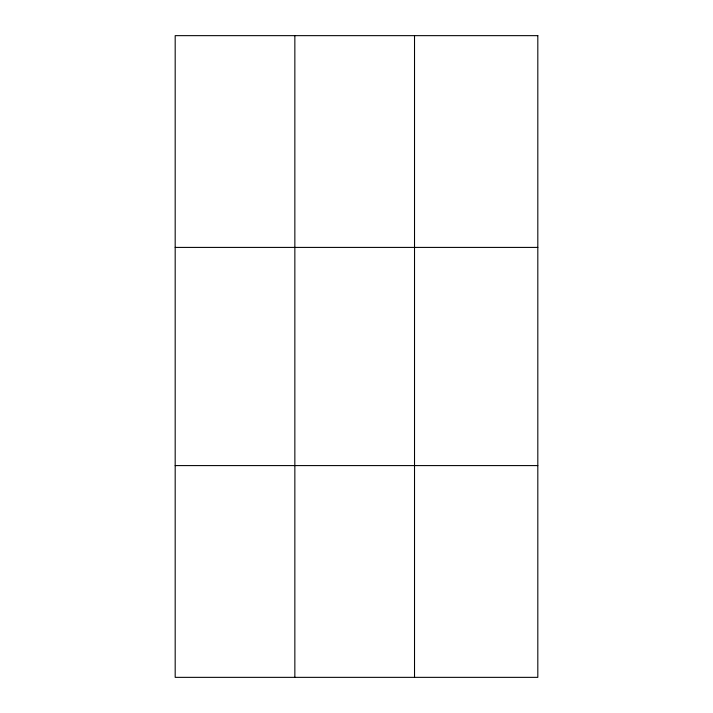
<?xml version="1.0" encoding="UTF-8"?>
<svg xmlns="http://www.w3.org/2000/svg" width="713" height="713" viewBox="0 0 713 713"><rect width="100%" height="100%" fill="white"/><g stroke="black" fill="none" stroke-linecap="round" stroke-linejoin="round"><path stroke-width="1.07" d="M294.852 677.35L294.852 35.65M414.52 677.35L414.52 35.65M175.184 247.411L537.816 247.411M175.184 465.589L537.816 465.589M537.816 35.65L537.816 677.35L175.184 677.35L175.184 35.65L537.816 35.65"/></g></svg>
